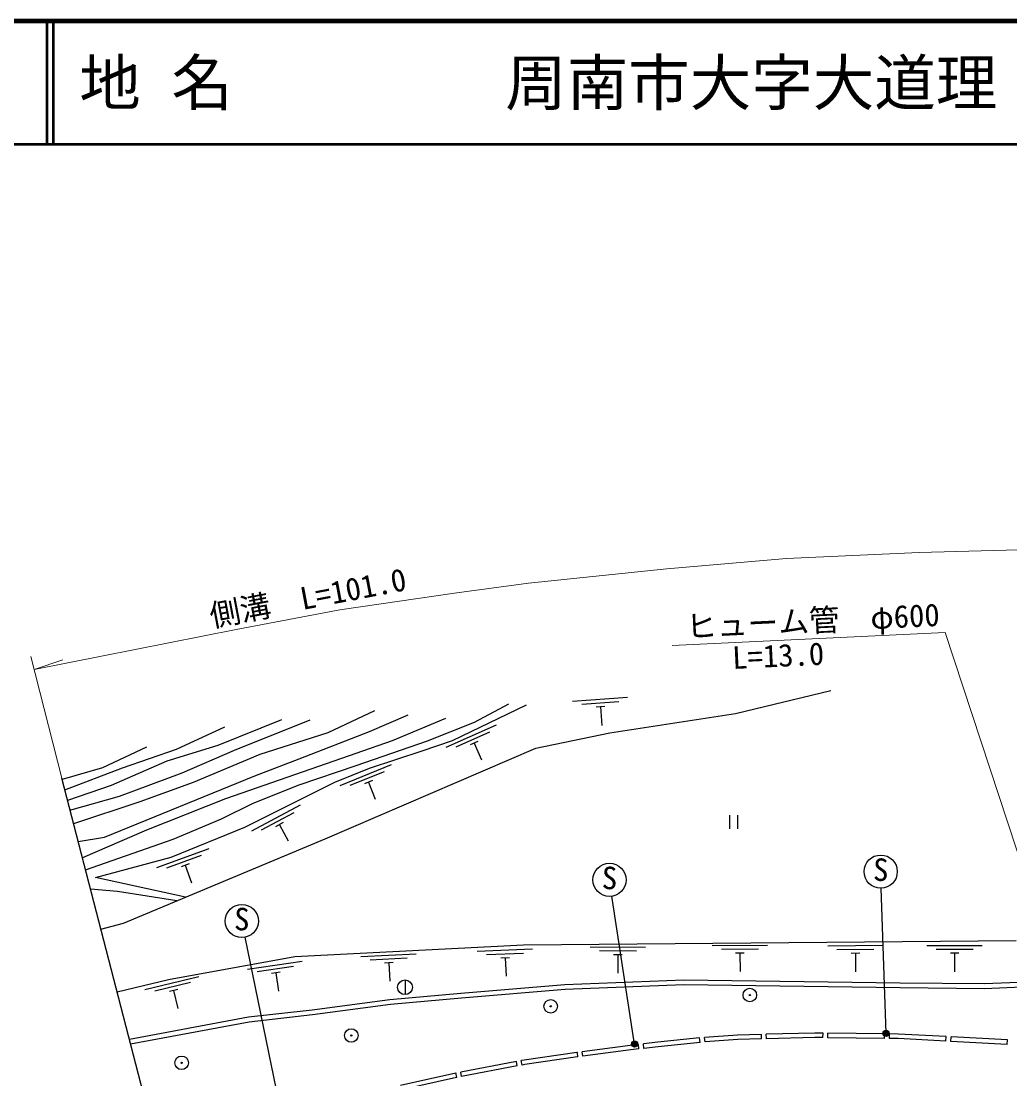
# Model space of a CAD drawing. Units: millimetres at full size, sheet at 1:1000; details may follow other scales. Extents: x 40000 to 680000, y 20000 to 380000.
# Drawn here: x 365654 to 446049, y 294048 to 380000 of the extents above; entities that cross this region are included whole.
import ezdxf
from ezdxf.enums import TextEntityAlignment as Align

# ---------------------------------------------------------------- set-up
doc = ezdxf.new("R2010")
doc.units = ezdxf.units.MM
doc.header["$LTSCALE"] = 1000
for name, color, linetype, lineweight in [('M-BGD', 7, 'Continuous', 25), ('M-BGD-EXST', 7, 'Continuous', 25), ('M-BMK-OTRS', 5, 'Continuous', 25), ('M-STR-HTXT', 7, 'Continuous', 13), ('M-TTL', 2, 'Continuous', 140), ('M-TTL-LINE', 7, 'Continuous', 50)]:
    doc.layers.add(name, color=color, linetype=linetype, lineweight=lineweight)
doc.layers.add('M-TTL-TXT', color=7, linetype='Continuous')
doc.styles.add('ＭＳ ゴシック', font='')
doc.styles.get('ＭＳ ゴシック').set_extended_font_data('MS Gothic')

msp = doc.modelspace()

# ---------------------------------------------------------------- hatches: boundary and pattern name
at = {"layer": 'M-BGD'}
h = msp.add_hatch(color=256, dxfattribs=at)
edge = h.paths.add_edge_path()
edge.add_ellipse((424904, 300859), major_axis=(43.1, 25.3), ratio=1, start_angle=-30.42028, end_angle=149.57972, ccw=False)
h = msp.add_hatch(color=256, dxfattribs=at)
edge = h.paths.add_edge_path()
edge.add_ellipse((408717, 299942), major_axis=(43.1, 25.3), ratio=1, start_angle=-30.42028, end_angle=149.57972, ccw=False)
h = msp.add_hatch(color=256, dxfattribs=at)
edge = h.paths.add_edge_path()
edge.add_ellipse((392497, 297574), major_axis=(43.1, 25.3), ratio=1, start_angle=-30.42028, end_angle=149.57972, ccw=False)
h = msp.add_hatch(color=256, dxfattribs=at)
edge = h.paths.add_edge_path()
edge.add_ellipse((378700, 295354), major_axis=(43.1, 25.3), ratio=1, start_angle=-30.42028, end_angle=149.57972, ccw=False)
at = {"layer": 'M-BGD-EXST'}
for points in [[(436202, 297872, -1), (435763, 297633, -0.41421), (435863, 297972, -0.41421)], [(415753, 296993, -1), (415314, 296754, -0.41421), (415414, 297093, -0.41421)]]:
    msp.add_hatch(color=256, dxfattribs=at).paths.add_polyline_path(points)

# ---------------------------------------------------------------- linework, layer by layer
at = {"layer": 'M-BGD'}
for p, q in [((414968, 325033), (410480, 324706)), ((414242, 324679), (411250, 324461)), ((413117, 324296), (412418, 324246)), ((412768, 324271), (412876, 322775)), ((404291, 322796), (400182, 320963)), ((403729, 322217), (400989, 320995)), ((402801, 321474), (402161, 321189)), ((402481, 321332), (403092, 319962)), ((395748, 319560), (391577, 317871)), ((395165, 319000), (392385, 317874)), ((394212, 318291), (393563, 318028)), ((393888, 318159), (394451, 316769)), ((388354, 316290), (384381, 314176)), ((387833, 315673), (385184, 314264)), ((423248, 315477), (423248, 314360)), ((423915, 315477), (423915, 314360)), ((386958, 314868), (386340, 314539)), ((386649, 314703), (387354, 313379)), ((380903, 312728), (376669, 311205)), ((380299, 312192), (377476, 311177)), ((379318, 311520), (378660, 311283)), ((378989, 311402), (379497, 309990)), ((379010, 308799), (371709, 310420)), ((407240, 304574), (402743, 304386)), ((416430, 304713), (411930, 304744)), ((415678, 304418), (412678, 304439)), ((426347, 304887), (421848, 304847)), ((425600, 304580), (422600, 304554)), ((424453, 304270), (423753, 304264)), ((435737, 304875), (431238, 304828)), ((434991, 304567), (431991, 304536)), ((443809, 304852), (439309, 304852)), ((443059, 304552), (440059, 304552)), ((388499, 303583), (384047, 302929)), ((397771, 304190), (393276, 303962)), ((397037, 303852), (394041, 303701)), ((395903, 303494), (395204, 303459)), ((395554, 303477), (395630, 301979)), ((406503, 304243), (403505, 304118)), ((405366, 303895), (404667, 303866)), ((405017, 303881), (405079, 302382)), ((414526, 304126), (413826, 304131)), ((414176, 304129), (414166, 302629)), ((424103, 304267), (424116, 302767)), ((433844, 304255), (433144, 304248)), ((433494, 304252), (433509, 302752)), ((441909, 304252), (441209, 304252)), ((441559, 304252), (441559, 302752)), ((387801, 303177), (384832, 302741)), ((386706, 302713), (386014, 302612)), ((386360, 302662), (386578, 301178)), ((380094, 302341), (375719, 301290)), ((379435, 301874), (376518, 301173)), ((396869, 302094), (396869, 300894)), ((378387, 301314), (377706, 301150)), ((378047, 301232), (378397, 299774)), ((421262, 297054), (421224, 297417)), ((425854, 297291), (425845, 297656)), ((426254, 297302), (426245, 297667)), ((430853, 297398), (430857, 297763)), ((431253, 297393), (431257, 297758)), ((435853, 297337), (431253, 297393)), ((435857, 297702), (431257, 297758)), ((435853, 297337), (435857, 297702)), ((436252, 297332), (436257, 297697)), ((440847, 297114), (440866, 297479)), ((441246, 297093), (441266, 297457)), ((445859, 297211), (441266, 297457)), ((415892, 296481), (415852, 296844)), ((416290, 296525), (416249, 296888)), ((420864, 297013), (420826, 297376)), ((445840, 296846), (441246, 297093)), ((445840, 296846), (445859, 297211)), ((410933, 295841), (410886, 296203)), ((411330, 295893), (411282, 296255)), ((405922, 295453), (401402, 294600)), ((405990, 295094), (401470, 294241)), ((405990, 295094), (405922, 295453)), ((406383, 295168), (406315, 295527)), ((401077, 294167), (401009, 294526)), ((401470, 294241), (401402, 294600))]:
    msp.add_line(p, q, dxfattribs=at)
for points in [[(372131, 306223), (373971, 306696), (390379, 313547), (407501, 320911), (413522, 322175), (423739, 323725), (431482, 325598)], [(370886, 311025), (378006, 313513), (381950, 315190), (384520, 316454), (388272, 317942), (392893, 319517), (398685, 321515), (402528, 323032), (405315, 324520)], [(371709, 310420), (377843, 312056), (383830, 314499), (391152, 318150), (393987, 319298), (398263, 320714), (400718, 321551), (406754, 324433)], [(386825, 323236), (381636, 321136), (377498, 319864), (372986, 317891), (369424, 316664)], [(369625, 315889), (373661, 317011), (378756, 318918), (383000, 320764), (389151, 323221)], [(394395, 323949), (390605, 322161), (385064, 320400), (379630, 318128), (375296, 316546), (369915, 314768)], [(370284, 313348), (372439, 313685), (384655, 318665), (388255, 320047), (393972, 322266), (397111, 323623)], [(400171, 323335), (395818, 321515), (391066, 319870), (382258, 316805), (375846, 314269), (370632, 312004)], [(369197, 317537), (373895, 319311), (378288, 320837), (382208, 322655)], [(375857, 321004), (372261, 319313), (368978, 318382)], [(378324, 308513), (373500, 309265), (371289, 309473)], [(446553, 305274), (406498, 304911), (387899, 303956), (377629, 302087), (373464, 301084)], [(374454, 297263), (384138, 299076), (389308, 299667), (395635, 300508), (401419, 301016), (409861, 301723), (419529, 302097), (437127, 301846), (443983, 301787), (449470, 302010)], [(374551, 296890), (384195, 298695), (389356, 299285), (395677, 300125), (401452, 300633), (409884, 301338), (419534, 301712), (437123, 301461), (443989, 301402), (449470, 301624)], [(425845, 297656), (423912, 297605), (421224, 297417)], [(430857, 297763), (430186, 297772), (426245, 297667)], [(430853, 297398), (430189, 297407), (426254, 297302)], [(440866, 297479), (436968, 297688), (436257, 297697)], [(415852, 296844), (415181, 296769), (411282, 296255)], [(420826, 297376), (417425, 297020), (416249, 296888)], [(420864, 297013), (417465, 296657), (416290, 296525)], [(425854, 297291), (423930, 297240), (421262, 297054)], [(440847, 297114), (436956, 297324), (436252, 297332)], [(410886, 296203), (410844, 296197), (406548, 295571), (406315, 295527)], [(410933, 295841), (410894, 295836), (406608, 295211), (406383, 295168)], [(415892, 296481), (415225, 296407), (411330, 295893)], [(401009, 294526), (400990, 294522), (396508, 293517)], [(401077, 294167), (401064, 294165), (396588, 293161)]]:
    msp.add_lwpolyline(points, dxfattribs=at)
for centre, radius in [((396869, 301494), 600), ((424904, 300859), 550), ((424904, 300859), 50), ((408717, 299942), 550), ((408717, 299942), 50), ((392497, 297574), 550), ((392497, 297574), 50), ((378700, 295354), 550), ((378700, 295354), 50)]:
    msp.add_circle(centre, radius, dxfattribs=at)
at = {"layer": 'M-BGD-EXST'}
for p, q in [((435983, 297753), (435593, 309539)), ((415533, 296874), (413697, 308884)), ((386793, 291340), (383866, 305551))]:
    msp.add_line(p, q, dxfattribs=at)
for centre, radius in [((435548, 310888), 1350), ((413493, 310219), 1350), ((383594, 306874), 1350), ((435983, 297753), 250), ((415533, 296874), 250)]:
    msp.add_circle(centre, radius, dxfattribs=at)
at = {"layer": 'M-BMK-OTRS'}
msp.add_line((385225, 255726), (368951, 318489), dxfattribs=at)
at = {"layer": 'M-STR-HTXT'}
for p, q in [((368951, 318489), (366453, 328377)), ((366724, 327303), (369042, 328111))]:
    msp.add_line(p, q, dxfattribs=at)
for points in [[(366724, 327303), (383151, 330564), (391564, 332164), (401092, 333533), (406905, 334322), (418165, 335489), (427880, 336339), (438662, 336828), (452828, 337212), (466437, 337029), (476623, 336556)], [(449512, 303839), (440786, 330328), (418579, 329275)]]:
    msp.add_lwpolyline(points, dxfattribs=at)
at = {"layer": 'M-TTL'}
msp.add_line((680000, 380000), (40000, 380000), dxfattribs=at)
at = {"layer": 'M-TTL-LINE'}
for p, q in [((367750, 380000), (367750, 370000)), ((368250, 380000), (368250, 370000)), ((40000, 370000), (680000, 370000))]:
    msp.add_line(p, q, dxfattribs=at)

# ---------------------------------------------------------------- texts
at = {"layer": 'M-BGD-EXST', "style": 'ＭＳ ゴシック'}
for p in [(412838, 308926), (434893, 309596), (382938, 305581)]:
    msp.add_text('S', height=1833, rotation=358.508, dxfattribs=at).set_placement(p, align=Align.BOTTOM_LEFT)
at = {"layer": 'M-STR-HTXT', "style": 'ＭＳ ゴシック'}
for s, rotation, p in [('側溝  L=101.0', 10.771, (381274, 330207)), ('ヒューム管\u3000φ600', 2.713, (419792, 329333)), ('L=13.0', 2.713, (423540, 326803))]:
    msp.add_text(s, height=1833, rotation=rotation, dxfattribs=at).set_placement(p, align=Align.BOTTOM_LEFT)
at = {"layer": 'M-TTL-TXT', "style": 'ＭＳ ゴシック'}
for s, p in [('地 名', (370380, 375000)), ('周南市大字大道理', (405024, 375000))]:
    msp.add_text(s, height=3666, dxfattribs=at).set_placement(p, align=Align.MIDDLE_LEFT)

doc.saveas('drawing.dxf')
